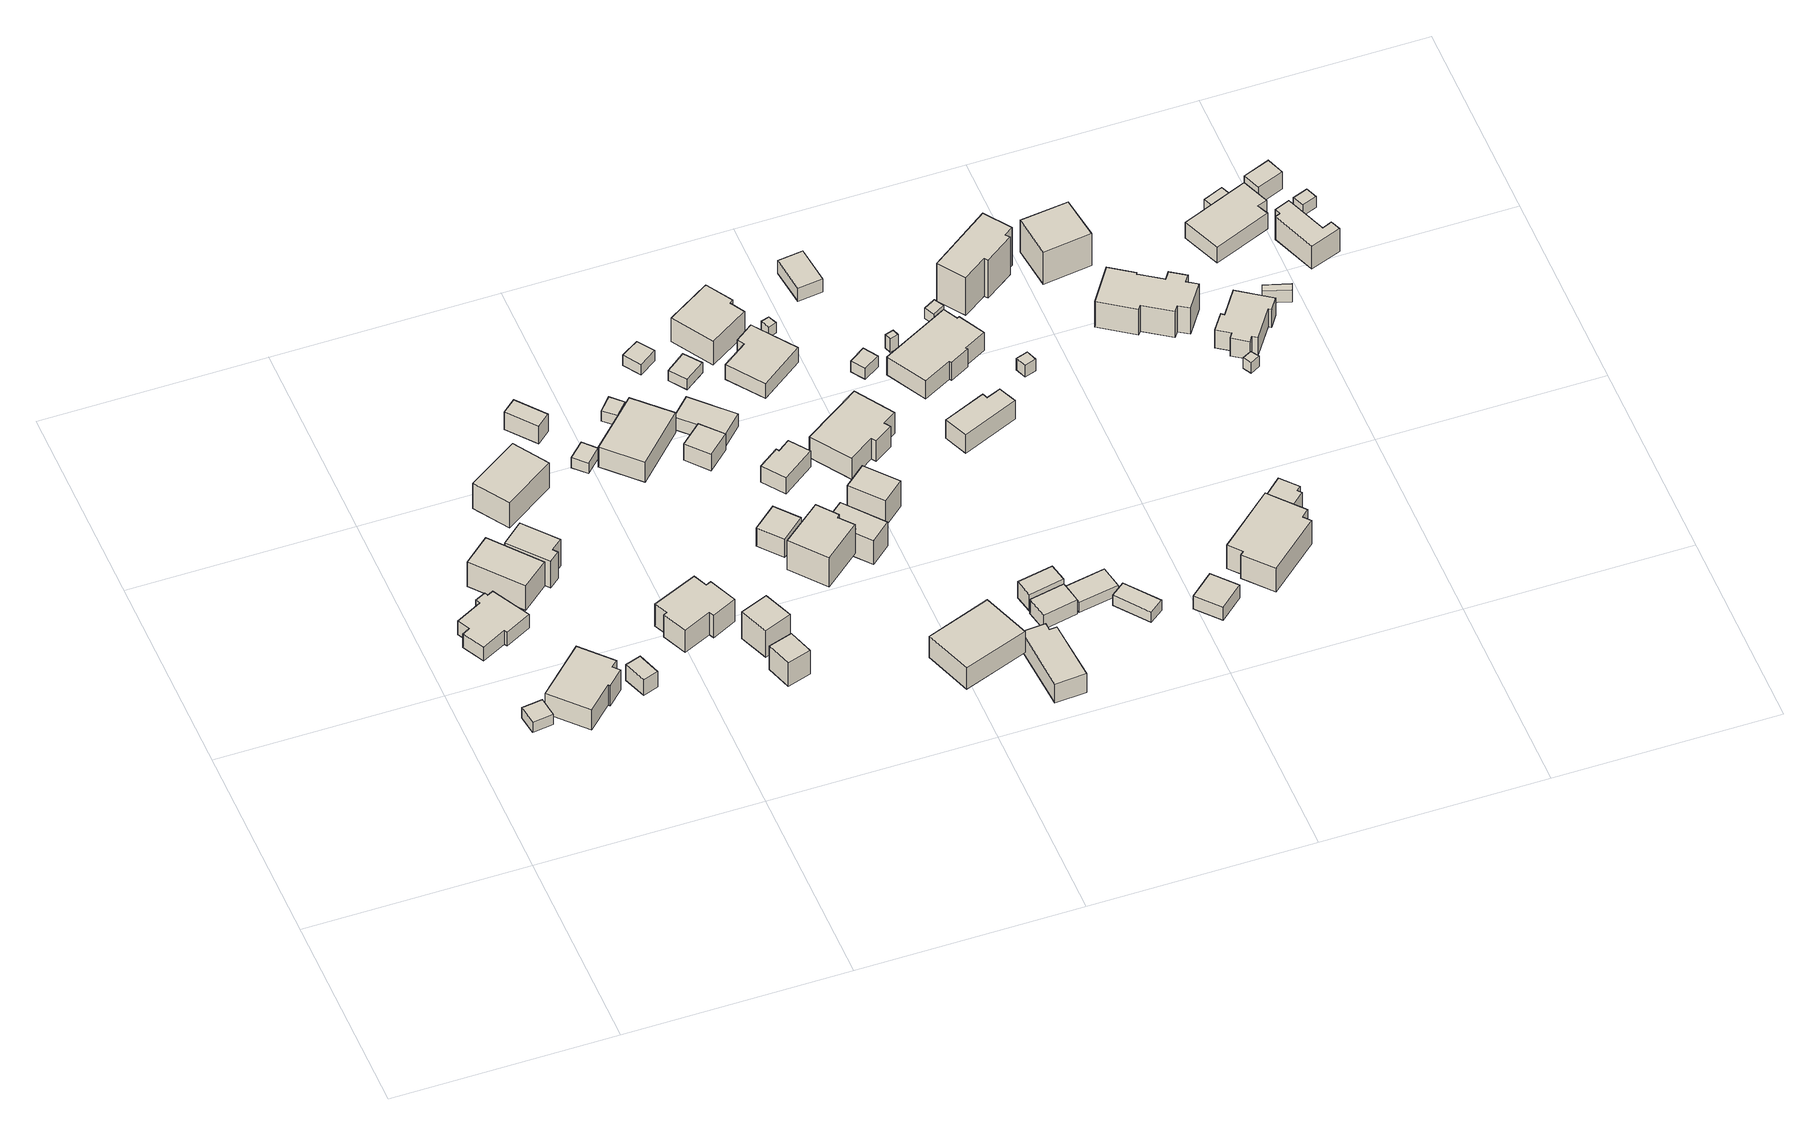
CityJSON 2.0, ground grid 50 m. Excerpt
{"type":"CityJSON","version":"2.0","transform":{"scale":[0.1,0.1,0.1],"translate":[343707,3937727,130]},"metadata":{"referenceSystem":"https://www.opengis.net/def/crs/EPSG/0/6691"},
"CityObjects":{
"building1":{"type":"Building","attributes":{"BuildingIDAttribute.prefecture":"14","BuildingIDAttribute.city":"14151","BuildingDetailAttribute.surveyYear":2015,"BuildingLandSlideRiskAttribute.description":"1","BuildingLandSlideRiskAttribute.areaType":"1"},"geometry":[{"type":"Solid","lod":"1","boundaries":[[[[0,1,2,3]],[[2,4,5,3]],[[1,6,4,2]],[[0,7,6,1]],[[3,5,7,0]],[[4,6,7,5]]]]}]},
"building2":{"type":"Building","attributes":{"usage":"411","measuredHeight":5.5,"storeysAboveGround":1,"BuildingIDAttribute.prefecture":"14","BuildingIDAttribute.city":"14151","BuildingDetailAttribute.totalFloorArea":91.93,"BuildingDetailAttribute.buildingFootprintArea":91.93,"BuildingDetailAttribute.buildingStructureType":"601","BuildingDetailAttribute.buildingStructureOrgType":"1","BuildingDetailAttribute.orgUsage":"10","BuildingDetailAttribute.surveyYear":2015,"BuildingLandSlideRiskAttribute.description":"1","BuildingLandSlideRiskAttribute.areaType":"1"},"geometry":[{"type":"Solid","lod":"1","boundaries":[[[[8,9,10,11,12,13,14,15,16,17,18,19]],[[18,20,21,19]],[[17,22,20,18]],[[16,23,22,17]],[[15,24,23,16]],[[14,25,24,15]],[[13,26,25,14]],[[12,27,26,13]],[[11,28,27,12]],[[10,29,28,11]],[[9,30,29,10]],[[8,31,30,9]],[[19,21,31,8]],[[20,22,23,24,25,26,27,28,29,30,31,21]]]]}]},
"building3":{"type":"Building","attributes":{"usage":"411","measuredHeight":7.7,"storeysAboveGround":1,"BuildingIDAttribute.prefecture":"14","BuildingIDAttribute.city":"14151","BuildingDetailAttribute.totalFloorArea":120.9,"BuildingDetailAttribute.buildingFootprintArea":120.9,"BuildingDetailAttribute.buildingStructureType":"601","BuildingDetailAttribute.buildingStructureOrgType":"1","BuildingDetailAttribute.orgUsage":"10","BuildingDetailAttribute.surveyYear":2015,"BuildingLandSlideRiskAttribute.description":"1","BuildingLandSlideRiskAttribute.areaType":"1"},"geometry":[{"type":"Solid","lod":"1","boundaries":[[[[32,33,34,35,36,37,38,39]],[[38,40,41,39]],[[37,42,40,38]],[[36,43,42,37]],[[35,44,43,36]],[[34,45,44,35]],[[33,46,45,34]],[[32,47,46,33]],[[39,41,47,32]],[[40,42,43,44,45,46,47,41]]]]}]},
"building4":{"type":"Building","attributes":{"usage":"411","measuredHeight":8.3,"storeysAboveGround":2,"BuildingIDAttribute.prefecture":"14","BuildingIDAttribute.city":"14151","BuildingDetailAttribute.totalFloorArea":148.21,"BuildingDetailAttribute.buildingFootprintArea":74.11,"BuildingDetailAttribute.buildingStructureType":"610","BuildingDetailAttribute.buildingStructureOrgType":"2","BuildingDetailAttribute.orgUsage":"10","BuildingDetailAttribute.surveyYear":2015,"BuildingLandSlideRiskAttribute.description":"1","BuildingLandSlideRiskAttribute.areaType":"1"},"geometry":[{"type":"Solid","lod":"1","boundaries":[[[[48,49,50,51]],[[50,52,53,51]],[[49,54,52,50]],[[48,55,54,49]],[[51,53,55,48]],[[52,54,55,53]]]]}]},
"building5":{"type":"Building","attributes":{"usage":"451","measuredHeight":5.7,"storeysAboveGround":1,"BuildingIDAttribute.prefecture":"14","BuildingIDAttribute.city":"14151","BuildingDetailAttribute.totalFloorArea":16.03,"BuildingDetailAttribute.buildingFootprintArea":16.03,"BuildingDetailAttribute.buildingStructureType":"601","BuildingDetailAttribute.buildingStructureOrgType":"1","BuildingDetailAttribute.orgUsage":"200","BuildingDetailAttribute.surveyYear":2015,"BuildingLandSlideRiskAttribute.description":"1","BuildingLandSlideRiskAttribute.areaType":"1"},"geometry":[{"type":"Solid","lod":"1","boundaries":[[[[56,57,58,59]],[[58,60,61,59]],[[57,62,60,58]],[[56,63,62,57]],[[59,61,63,56]],[[60,62,63,61]]]]}]},
"building6":{"type":"Building","attributes":{"usage":"411","measuredHeight":8.6,"storeysAboveGround":2,"BuildingIDAttribute.prefecture":"14","BuildingIDAttribute.city":"14151","BuildingDetailAttribute.totalFloorArea":86.87,"BuildingDetailAttribute.buildingFootprintArea":43.44,"BuildingDetailAttribute.buildingStructureType":"601","BuildingDetailAttribute.buildingStructureOrgType":"1","BuildingDetailAttribute.orgUsage":"10","BuildingDetailAttribute.surveyYear":2015,"BuildingLandSlideRiskAttribute.description":"1","BuildingLandSlideRiskAttribute.areaType":"1"},"geometry":[{"type":"Solid","lod":"1","boundaries":[[[[64,65,66,67,68,69]],[[68,70,71,69]],[[67,72,70,68]],[[66,73,72,67]],[[65,74,73,66]],[[64,75,74,65]],[[69,71,75,64]],[[70,72,73,74,75,71]]]]}]},
"building7":{"type":"Building","attributes":{"usage":"411","measuredHeight":12.7,"storeysAboveGround":2,"BuildingIDAttribute.prefecture":"14","BuildingIDAttribute.city":"14151","BuildingDetailAttribute.totalFloorArea":175.55,"BuildingDetailAttribute.buildingFootprintArea":87.78,"BuildingDetailAttribute.buildingStructureType":"601","BuildingDetailAttribute.buildingStructureOrgType":"1","BuildingDetailAttribute.orgUsage":"10","BuildingDetailAttribute.surveyYear":2015,"BuildingLandSlideRiskAttribute.description":"1","BuildingLandSlideRiskAttribute.areaType":"1"},"geometry":[{"type":"Solid","lod":"1","boundaries":[[[[76,77,78,79]],[[78,80,81,79]],[[77,82,80,78]],[[76,83,82,77]],[[79,81,83,76]],[[80,82,83,81]]]]}]},
"building8":{"type":"Building","attributes":{"usage":"411","measuredHeight":8.5,"storeysAboveGround":2,"BuildingIDAttribute.prefecture":"14","BuildingIDAttribute.city":"14151","BuildingDetailAttribute.totalFloorArea":171.94,"BuildingDetailAttribute.buildingFootprintArea":85.97,"BuildingDetailAttribute.buildingStructureType":"601","BuildingDetailAttribute.buildingStructureOrgType":"1","BuildingDetailAttribute.orgUsage":"10","BuildingDetailAttribute.surveyYear":2015,"BuildingLandSlideRiskAttribute.description":"1","BuildingLandSlideRiskAttribute.areaType":"1"},"geometry":[{"type":"Solid","lod":"1","boundaries":[[[[84,85,86,87,88,89,90,91,92,93]],[[92,94,95,93]],[[91,96,94,92]],[[90,97,96,91]],[[89,98,97,90]],[[88,99,98,89]],[[87,100,99,88]],[[86,101,100,87]],[[85,102,101,86]],[[84,103,102,85]],[[93,95,103,84]],[[94,96,97,98,99,100,101,102,103,95]]]]}]},
"building9":{"type":"Building","attributes":{"usage":"411","measuredHeight":6.3,"storeysAboveGround":1,"BuildingIDAttribute.prefecture":"14","BuildingIDAttribute.city":"14151","BuildingDetailAttribute.totalFloorArea":25.2,"BuildingDetailAttribute.buildingFootprintArea":25.2,"BuildingDetailAttribute.buildingStructureType":"601","BuildingDetailAttribute.buildingStructureOrgType":"1","BuildingDetailAttribute.orgUsage":"10","BuildingDetailAttribute.surveyYear":2015,"BuildingLandSlideRiskAttribute.description":"1","BuildingLandSlideRiskAttribute.areaType":"1"},"geometry":[{"type":"Solid","lod":"1","boundaries":[[[[104,105,106,107]],[[106,108,109,107]],[[105,110,108,106]],[[104,111,110,105]],[[107,109,111,104]],[[108,110,111,109]]]]}]},
"building10":{"type":"Building","attributes":{"usage":"411","storeysAboveGround":2,"BuildingIDAttribute.prefecture":"14","BuildingIDAttribute.city":"14151","BuildingDetailAttribute.totalFloorArea":30.18,"BuildingDetailAttribute.buildingFootprintArea":15.09,"BuildingDetailAttribute.buildingStructureType":"601","BuildingDetailAttribute.buildingStructureOrgType":"1","BuildingDetailAttribute.orgUsage":"10","BuildingDetailAttribute.surveyYear":2015,"BuildingLandSlideRiskAttribute.description":"1","BuildingLandSlideRiskAttribute.areaType":"1"},"geometry":[{"type":"Solid","lod":"1","boundaries":[[[[112,113,114,115]],[[114,116,117,115]],[[113,118,116,114]],[[112,119,118,113]],[[115,117,119,112]],[[116,118,119,117]]]]}]},
"building11":{"type":"Building","attributes":{"usage":"411","measuredHeight":8.1,"storeysAboveGround":2,"BuildingIDAttribute.prefecture":"14","BuildingIDAttribute.city":"14151","BuildingDetailAttribute.totalFloorArea":85.86,"BuildingDetailAttribute.buildingFootprintArea":42.93,"BuildingDetailAttribute.buildingStructureType":"601","BuildingDetailAttribute.buildingStructureOrgType":"1","BuildingDetailAttribute.orgUsage":"10","BuildingDetailAttribute.surveyYear":2015},"geometry":[{"type":"Solid","lod":"1","boundaries":[[[[120,121,122,123]],[[122,124,125,123]],[[121,126,124,122]],[[120,127,126,121]],[[123,125,127,120]],[[124,126,127,125]]]]}]},
"building12":{"type":"Building","attributes":{"measuredHeight":7.5,"BuildingIDAttribute.prefecture":"14","BuildingIDAttribute.city":"14151","BuildingDetailAttribute.surveyYear":2015},"geometry":[{"type":"Solid","lod":"1","boundaries":[[[[128,129,130,131]],[[130,132,133,131]],[[129,134,132,130]],[[128,135,134,129]],[[131,133,135,128]],[[132,134,135,133]]]]}]},
"building13":{"type":"Building","attributes":{"usage":"411","measuredHeight":8.9,"storeysAboveGround":2,"BuildingIDAttribute.prefecture":"14","BuildingIDAttribute.city":"14151","BuildingDetailAttribute.totalFloorArea":216.5,"BuildingDetailAttribute.buildingFootprintArea":108.25,"BuildingDetailAttribute.buildingStructureType":"601","BuildingDetailAttribute.buildingStructureOrgType":"1","BuildingDetailAttribute.orgUsage":"10","BuildingDetailAttribute.surveyYear":2015,"BuildingLandSlideRiskAttribute.description":"1","BuildingLandSlideRiskAttribute.areaType":"1"},"geometry":[{"type":"Solid","lod":"1","boundaries":[[[[136,137,138,139]],[[138,140,141,139]],[[137,142,140,138]],[[136,143,142,137]],[[139,141,143,136]],[[140,142,143,141]]]]}]},
"building14":{"type":"Building","attributes":{"BuildingIDAttribute.prefecture":"14","BuildingIDAttribute.city":"14151","BuildingDetailAttribute.surveyYear":2015},"geometry":[{"type":"Solid","lod":"1","boundaries":[[[[144,145,146,147]],[[146,148,149,147]],[[145,150,148,146]],[[144,151,150,145]],[[147,149,151,144]],[[148,150,151,149]]]]}]},
"building15":{"type":"Building","attributes":{"usage":"411","measuredHeight":6,"storeysAboveGround":1,"BuildingIDAttribute.prefecture":"14","BuildingIDAttribute.city":"14151","BuildingDetailAttribute.totalFloorArea":35.7,"BuildingDetailAttribute.buildingFootprintArea":35.7,"BuildingDetailAttribute.buildingStructureType":"601","BuildingDetailAttribute.buildingStructureOrgType":"1","BuildingDetailAttribute.orgUsage":"10","BuildingDetailAttribute.surveyYear":2015},"geometry":[{"type":"Solid","lod":"1","boundaries":[[[[152,153,154,155]],[[154,156,157,155]],[[153,158,156,154]],[[152,159,158,153]],[[155,157,159,152]],[[156,158,159,157]]]]}]},
"building16":{"type":"Building","attributes":{"usage":"411","measuredHeight":5.7,"storeysAboveGround":1,"BuildingIDAttribute.prefecture":"14","BuildingIDAttribute.city":"14151","BuildingDetailAttribute.totalFloorArea":31.95,"BuildingDetailAttribute.buildingFootprintArea":31.95,"BuildingDetailAttribute.buildingStructureType":"601","BuildingDetailAttribute.buildingStructureOrgType":"1","BuildingDetailAttribute.orgUsage":"10","BuildingDetailAttribute.surveyYear":2015},"geometry":[{"type":"Solid","lod":"1","boundaries":[[[[160,161,162,163]],[[162,164,165,163]],[[161,166,164,162]],[[160,167,166,161]],[[163,165,167,160]],[[164,166,167,165]]]]}]},
"building17":{"type":"Building","attributes":{"usage":"411","measuredHeight":9.3,"storeysAboveGround":2,"BuildingIDAttribute.prefecture":"14","BuildingIDAttribute.city":"14151","BuildingDetailAttribute.totalFloorArea":151.88,"BuildingDetailAttribute.buildingFootprintArea":75.94,"BuildingDetailAttribute.buildingStructureType":"610","BuildingDetailAttribute.buildingStructureOrgType":"2","BuildingDetailAttribute.orgUsage":"10","BuildingDetailAttribute.surveyYear":2015,"BuildingLandSlideRiskAttribute.description":"1","BuildingLandSlideRiskAttribute.areaType":"1"},"geometry":[{"type":"Solid","lod":"1","boundaries":[[[[168,169,170,171,172,173]],[[172,174,175,173]],[[171,176,174,172]],[[170,177,176,171]],[[169,178,177,170]],[[168,179,178,169]],[[173,175,179,168]],[[174,176,177,178,179,175]]]]}]},
"building18":{"type":"Building","attributes":{"usage":"451","measuredHeight":3.9,"storeysAboveGround":1,"BuildingIDAttribute.prefecture":"14","BuildingIDAttribute.city":"14151","BuildingDetailAttribute.totalFloorArea":55.17,"BuildingDetailAttribute.buildingFootprintArea":55.17,"BuildingDetailAttribute.buildingStructureType":"601","BuildingDetailAttribute.buildingStructureOrgType":"1","BuildingDetailAttribute.orgUsage":"200","BuildingDetailAttribute.surveyYear":2015},"geometry":[{"type":"Solid","lod":"1","boundaries":[[[[180,181,182,183]],[[182,184,185,183]],[[181,186,184,182]],[[180,187,186,181]],[[183,185,187,180]],[[184,186,187,185]]]]}]},
"building19":{"type":"Building","attributes":{"BuildingIDAttribute.prefecture":"14","BuildingIDAttribute.city":"14151","BuildingDetailAttribute.surveyYear":2015,"BuildingLandSlideRiskAttribute.description":"1","BuildingLandSlideRiskAttribute.areaType":"1"},"geometry":[{"type":"Solid","lod":"1","boundaries":[[[[188,189,190,191]],[[190,192,193,191]],[[189,194,192,190]],[[188,195,194,189]],[[191,193,195,188]],[[192,194,195,193]]]]}]},
"building20":{"type":"Building","attributes":{"usage":"411","measuredHeight":5.4,"storeysAboveGround":1,"BuildingIDAttribute.prefecture":"14","BuildingIDAttribute.city":"14151","BuildingDetailAttribute.totalFloorArea":41.69,"BuildingDetailAttribute.buildingFootprintArea":41.69,"BuildingDetailAttribute.buildingStructureType":"610","BuildingDetailAttribute.buildingStructureOrgType":"2","BuildingDetailAttribute.orgUsage":"10","BuildingDetailAttribute.surveyYear":2015},"geometry":[{"type":"Solid","lod":"1","boundaries":[[[[196,197,198,199,200,201]],[[200,202,203,201]],[[199,204,202,200]],[[198,205,204,199]],[[197,206,205,198]],[[196,207,206,197]],[[201,203,207,196]],[[202,204,205,206,207,203]]]]}]},
"building21":{"type":"Building","attributes":{"usage":"411","storeysAboveGround":1,"BuildingIDAttribute.prefecture":"14","BuildingIDAttribute.city":"14151","BuildingDetailAttribute.totalFloorArea":20.52,"BuildingDetailAttribute.buildingFootprintArea":20.52,"BuildingDetailAttribute.buildingStructureType":"601","BuildingDetailAttribute.buildingStructureOrgType":"1","BuildingDetailAttribute.orgUsage":"10","BuildingDetailAttribute.surveyYear":2015},"geometry":[{"type":"Solid","lod":"1","boundaries":[[[[208,209,210,211]],[[210,212,213,211]],[[209,214,212,210]],[[208,215,214,209]],[[211,213,215,208]],[[212,214,215,213]]]]}]},
"building22":{"type":"Building","attributes":{"usage":"411","measuredHeight":7.9,"storeysAboveGround":1,"BuildingIDAttribute.prefecture":"14","BuildingIDAttribute.city":"14151","BuildingDetailAttribute.totalFloorArea":46.98,"BuildingDetailAttribute.buildingFootprintArea":46.98,"BuildingDetailAttribute.buildingStructureType":"601","BuildingDetailAttribute.buildingStructureOrgType":"1","BuildingDetailAttribute.orgUsage":"10","BuildingDetailAttribute.surveyYear":2015,"BuildingLandSlideRiskAttribute.description":"1","BuildingLandSlideRiskAttribute.areaType":"1"},"geometry":[{"type":"Solid","lod":"1","boundaries":[[[[216,217,218,219,220,221]],[[220,222,223,221]],[[219,224,222,220]],[[218,225,224,219]],[[217,226,225,218]],[[216,227,226,217]],[[221,223,227,216]],[[222,224,225,226,227,223]]]]}]},
"building23":{"type":"Building","attributes":{"usage":"411","measuredHeight":8,"storeysAboveGround":2,"BuildingIDAttribute.prefecture":"14","BuildingIDAttribute.city":"14151","BuildingDetailAttribute.totalFloorArea":251.9,"BuildingDetailAttribute.buildingFootprintArea":125.95,"BuildingDetailAttribute.buildingStructureType":"601","BuildingDetailAttribute.buildingStructureOrgType":"1","BuildingDetailAttribute.orgUsage":"10","BuildingDetailAttribute.surveyYear":2015,"BuildingLandSlideRiskAttribute.description":"1","BuildingLandSlideRiskAttribute.areaType":"1"},"geometry":[{"type":"Solid","lod":"1","boundaries":[[[[228,229,230,231]],[[230,232,233,231]],[[229,234,232,230]],[[228,235,234,229]],[[231,233,235,228]],[[232,234,235,233]]]]}]},
"building24":{"type":"Building","attributes":{"usage":"411","measuredHeight":8,"storeysAboveGround":2,"BuildingIDAttribute.prefecture":"14","BuildingIDAttribute.city":"14151","BuildingDetailAttribute.totalFloorArea":80.5,"BuildingDetailAttribute.buildingFootprintArea":40.25,"BuildingDetailAttribute.buildingStructureType":"601","BuildingDetailAttribute.buildingStructureOrgType":"1","BuildingDetailAttribute.orgUsage":"10","BuildingDetailAttribute.surveyYear":2015,"BuildingLandSlideRiskAttribute.description":"1","BuildingLandSlideRiskAttribute.areaType":"1"},"geometry":[{"type":"Solid","lod":"1","boundaries":[[[[236,237,238,239]],[[238,240,241,239]],[[237,242,240,238]],[[236,243,242,237]],[[239,241,243,236]],[[240,242,243,241]]]]}]},
"building25":{"type":"Building","attributes":{"usage":"411","measuredHeight":8,"storeysAboveGround":2,"BuildingIDAttribute.prefecture":"14","BuildingIDAttribute.city":"14151","BuildingDetailAttribute.totalFloorArea":167.66,"BuildingDetailAttribute.buildingFootprintArea":83.83,"BuildingDetailAttribute.buildingStructureType":"601","BuildingDetailAttribute.buildingStructureOrgType":"1","BuildingDetailAttribute.orgUsage":"10","BuildingDetailAttribute.surveyYear":2015},"geometry":[{"type":"Solid","lod":"1","boundaries":[[[[244,245,246,247,248,249]],[[248,250,251,249]],[[247,252,250,248]],[[246,253,252,247]],[[245,254,253,246]],[[244,255,254,245]],[[249,251,255,244]],[[250,252,253,254,255,251]]]]}]},
"building26":{"type":"Building","attributes":{"usage":"413","measuredHeight":5.3,"storeysAboveGround":1,"BuildingIDAttribute.prefecture":"14","BuildingIDAttribute.city":"14151","BuildingDetailAttribute.totalFloorArea":99.76,"BuildingDetailAttribute.buildingFootprintArea":99.76,"BuildingDetailAttribute.buildingStructureType":"610","BuildingDetailAttribute.buildingStructureOrgType":"2","BuildingDetailAttribute.orgUsage":"30","BuildingDetailAttribute.surveyYear":2015},"geometry":[{"type":"Solid","lod":"1","boundaries":[[[[256,257,258,259,260,261]],[[260,262,263,261]],[[259,264,262,260]],[[258,265,264,259]],[[257,266,265,258]],[[256,267,266,257]],[[261,263,267,256]],[[262,264,265,266,267,263]]]]}]},
"building27":{"type":"Building","attributes":{"usage":"411","measuredHeight":9,"storeysAboveGround":2,"BuildingIDAttribute.prefecture":"14","BuildingIDAttribute.city":"14151","BuildingDetailAttribute.totalFloorArea":231.08,"BuildingDetailAttribute.buildingFootprintArea":115.54,"BuildingDetailAttribute.buildingStructureType":"601","BuildingDetailAttribute.buildingStructureOrgType":"1","BuildingDetailAttribute.orgUsage":"10","BuildingDetailAttribute.surveyYear":2015},"geometry":[{"type":"Solid","lod":"1","boundaries":[[[[268,269,270,271,272,273,274,275]],[[274,276,277,275]],[[273,278,276,274]],[[272,279,278,273]],[[271,280,279,272]],[[270,281,280,271]],[[269,282,281,270]],[[268,283,282,269]],[[275,277,283,268]],[[276,278,279,280,281,282,283,277]]]]}]},
"building28":{"type":"Building","attributes":{"usage":"411","measuredHeight":6.4,"storeysAboveGround":1,"BuildingIDAttribute.prefecture":"14","BuildingIDAttribute.city":"14151","BuildingDetailAttribute.totalFloorArea":87.65,"BuildingDetailAttribute.buildingFootprintArea":87.65,"BuildingDetailAttribute.buildingStructureType":"601","BuildingDetailAttribute.buildingStructureOrgType":"1","BuildingDetailAttribute.orgUsage":"10","BuildingDetailAttribute.surveyYear":2015,"BuildingLandSlideRiskAttribute.description":"1","BuildingLandSlideRiskAttribute.areaType":"1"},"geometry":[{"type":"Solid","lod":"1","boundaries":[[[[284,285,286,287,288,289]],[[288,290,291,289]],[[287,292,290,288]],[[286,293,292,287]],[[285,294,293,286]],[[284,295,294,285]],[[289,291,295,284]],[[290,292,293,294,295,291]]]]}]},
"building29":{"type":"Building","attributes":{"measuredHeight":3.1,"BuildingIDAttribute.prefecture":"14","BuildingIDAttribute.city":"14151","BuildingDetailAttribute.surveyYear":2015},"geometry":[{"type":"Solid","lod":"1","boundaries":[[[[296,297,298,299]],[[298,300,301,299]],[[297,302,300,298]],[[296,303,302,297]],[[299,301,303,296]],[[300,302,303,301]]]]}]},
"building30":{"type":"Building","attributes":{"measuredHeight":5.1,"BuildingIDAttribute.prefecture":"14","BuildingIDAttribute.city":"14151","BuildingDetailAttribute.surveyYear":2015,"BuildingLandSlideRiskAttribute.description":"1","BuildingLandSlideRiskAttribute.areaType":"1"},"geometry":[{"type":"Solid","lod":"1","boundaries":[[[[304,305,306,307]],[[306,308,309,307]],[[305,310,308,306]],[[304,311,310,305]],[[307,309,311,304]],[[308,310,311,309]]]]}]},
"building31":{"type":"Building","attributes":{"measuredHeight":9,"BuildingIDAttribute.prefecture":"14","BuildingIDAttribute.city":"14151","BuildingDetailAttribute.surveyYear":2015,"BuildingLandSlideRiskAttribute.description":"1","BuildingLandSlideRiskAttribute.areaType":"1"},"geometry":[{"type":"Solid","lod":"1","boundaries":[[[[312,313,314,315]],[[314,316,317,315]],[[313,318,316,314]],[[312,319,318,313]],[[315,317,319,312]],[[316,318,319,317]]]]}]},
"building32":{"type":"Building","attributes":{"measuredHeight":3.8,"BuildingIDAttribute.prefecture":"14","BuildingIDAttribute.city":"14151","BuildingDetailAttribute.surveyYear":2015},"geometry":[{"type":"Solid","lod":"1","boundaries":[[[[320,321,322,323]],[[322,324,325,323]],[[321,326,324,322]],[[320,327,326,321]],[[323,325,327,320]],[[324,326,327,325]]]]}]},
"building33":{"type":"Building","attributes":{"usage":"411","measuredHeight":4.5,"storeysAboveGround":2,"BuildingIDAttribute.prefecture":"14","BuildingIDAttribute.city":"14151","BuildingDetailAttribute.totalFloorArea":69.93,"BuildingDetailAttribute.buildingFootprintArea":34.96,"BuildingDetailAttribute.buildingStructureType":"610","BuildingDetailAttribute.buildingStructureOrgType":"2","BuildingDetailAttribute.orgUsage":"10","BuildingDetailAttribute.surveyYear":2015},"geometry":[{"type":"Solid","lod":"1","boundaries":[[[[328,329,330,331]],[[330,332,333,331]],[[329,334,332,330]],[[328,335,334,329]],[[331,333,335,328]],[[332,334,335,333]]]]}]},
"building34":{"type":"Building","attributes":{"usage":"451","storeysAboveGround":1,"BuildingIDAttribute.prefecture":"14","BuildingIDAttribute.city":"14151","BuildingDetailAttribute.totalFloorArea":39.29,"BuildingDetailAttribute.buildingFootprintArea":39.29,"BuildingDetailAttribute.buildingStructureType":"601","BuildingDetailAttribute.buildingStructureOrgType":"1","BuildingDetailAttribute.orgUsage":"200","BuildingDetailAttribute.surveyYear":2015,"BuildingLandSlideRiskAttribute.description":"1","BuildingLandSlideRiskAttribute.areaType":"1"},"geometry":[{"type":"Solid","lod":"1","boundaries":[[[[336,337,338,339]],[[338,340,341,339]],[[337,342,340,338]],[[336,343,342,337]],[[339,341,343,336]],[[340,342,343,341]]]]}]},
"building35":{"type":"Building","attributes":{"measuredHeight":4.2,"BuildingIDAttribute.prefecture":"14","BuildingIDAttribute.city":"14151","BuildingDetailAttribute.surveyYear":2015},"geometry":[{"type":"Solid","lod":"1","boundaries":[[[[344,345,346,347]],[[346,348,349,347]],[[345,350,348,346]],[[344,351,350,345]],[[347,349,351,344]],[[348,350,351,349]]]]}]},
"building36":{"type":"Building","attributes":{"usage":"411","measuredHeight":6.1,"storeysAboveGround":2,"BuildingIDAttribute.prefecture":"14","BuildingIDAttribute.city":"14151","BuildingDetailAttribute.totalFloorArea":106.47,"BuildingDetailAttribute.buildingFootprintArea":53.23,"BuildingDetailAttribute.buildingStructureType":"601","BuildingDetailAttribute.buildingStructureOrgType":"1","BuildingDetailAttribute.orgUsage":"10","BuildingDetailAttribute.surveyYear":2015,"BuildingLandSlideRiskAttribute.description":"1","BuildingLandSlideRiskAttribute.areaType":"1"},"geometry":[{"type":"Solid","lod":"1","boundaries":[[[[352,353,354,355,356,357]],[[356,358,359,357]],[[355,360,358,356]],[[354,361,360,355]],[[353,362,361,354]],[[352,363,362,353]],[[357,359,363,352]],[[358,360,361,362,363,359]]]]}]},
"building37":{"type":"Building","attributes":{"usage":"451","storeysAboveGround":1,"BuildingIDAttribute.prefecture":"14","BuildingIDAttribute.city":"14151","BuildingDetailAttribute.totalFloorArea":30.3,"BuildingDetailAttribute.buildingFootprintArea":30.3,"BuildingDetailAttribute.buildingStructureType":"601","BuildingDetailAttribute.buildingStructureOrgType":"1","BuildingDetailAttribute.orgUsage":"200","BuildingDetailAttribute.surveyYear":2015},"geometry":[{"type":"Solid","lod":"1","boundaries":[[[[364,365,366,367]],[[366,368,369,367]],[[365,370,368,366]],[[364,371,370,365]],[[367,369,371,364]],[[368,370,371,369]]]]}]},
"building38":{"type":"Building","attributes":{"usage":"411","measuredHeight":6.9,"storeysAboveGround":2,"BuildingIDAttribute.prefecture":"14","BuildingIDAttribute.city":"14151","BuildingDetailAttribute.totalFloorArea":259.31,"BuildingDetailAttribute.buildingFootprintArea":129.66,"BuildingDetailAttribute.buildingStructureType":"601","BuildingDetailAttribute.buildingStructureOrgType":"1","BuildingDetailAttribute.orgUsage":"10","BuildingDetailAttribute.surveyYear":2015},"geometry":[{"type":"Solid","lod":"1","boundaries":[[[[372,373,374,375,376,377,378,379,380,381]],[[380,382,383,381]],[[379,384,382,380]],[[378,385,384,379]],[[377,386,385,378]],[[376,387,386,377]],[[375,388,387,376]],[[374,389,388,375]],[[373,390,389,374]],[[372,391,390,373]],[[381,383,391,372]],[[382,384,385,386,387,388,389,390,391,383]]]]}]},
"building39":{"type":"Building","attributes":{"BuildingIDAttribute.prefecture":"14","BuildingIDAttribute.city":"14151","BuildingDetailAttribute.surveyYear":2015},"geometry":[{"type":"Solid","lod":"1","boundaries":[[[[392,393,394,395]],[[394,396,397,395]],[[393,398,396,394]],[[392,399,398,393]],[[395,397,399,392]],[[396,398,399,397]]]]}]},
"building40":{"type":"Building","attributes":{"usage":"411","measuredHeight":4.2,"storeysAboveGround":1,"BuildingIDAttribute.prefecture":"14","BuildingIDAttribute.city":"14151","BuildingDetailAttribute.totalFloorArea":38.2,"BuildingDetailAttribute.buildingFootprintArea":38.2,"BuildingDetailAttribute.buildingStructureType":"601","BuildingDetailAttribute.buildingStructureOrgType":"1","BuildingDetailAttribute.orgUsage":"10","BuildingDetailAttribute.surveyYear":2015},"geometry":[{"type":"Solid","lod":"1","boundaries":[[[[400,401,402,403]],[[402,404,405,403]],[[401,406,404,402]],[[400,407,406,401]],[[403,405,407,400]],[[404,406,407,405]]]]}]},
"building41":{"type":"Building","attributes":{"measuredHeight":6.3,"BuildingIDAttribute.prefecture":"14","BuildingIDAttribute.city":"14151","BuildingDetailAttribute.surveyYear":2015},"geometry":[{"type":"Solid","lod":"1","boundaries":[[[[408,409,410,411]],[[410,412,413,411]],[[409,414,412,410]],[[408,415,414,409]],[[411,413,415,408]],[[412,414,415,413]]]]}]},
"building42":{"type":"Building","attributes":{"usage":"411","measuredHeight":12.7,"storeysAboveGround":2,"BuildingIDAttribute.prefecture":"14","BuildingIDAttribute.city":"14151","BuildingDetailAttribute.totalFloorArea":177.27,"BuildingDetailAttribute.buildingFootprintArea":88.64,"BuildingDetailAttribute.buildingStructureType":"601","BuildingDetailAttribute.buildingStructureOrgType":"1","BuildingDetailAttribute.orgUsage":"10","BuildingDetailAttribute.surveyYear":2015},"geometry":[{"type":"Solid","lod":"1","boundaries":[[[[416,417,418,419,420,421,422,423]],[[422,424,425,423]],[[421,426,424,422]],[[420,427,426,421]],[[419,428,427,420]],[[418,429,428,419]],[[417,430,429,418]],[[416,431,430,417]],[[423,425,431,416]],[[424,426,427,428,429,430,431,425]]]]}]},
"building43":{"type":"Building","attributes":{"usage":"411","measuredHeight":8.5,"storeysAboveGround":2,"BuildingIDAttribute.prefecture":"14","BuildingIDAttribute.city":"14151","BuildingDetailAttribute.totalFloorArea":277.21,"BuildingDetailAttribute.buildingFootprintArea":138.6,"BuildingDetailAttribute.buildingStructureType":"601","BuildingDetailAttribute.buildingStructureOrgType":"1","BuildingDetailAttribute.orgUsage":"10","BuildingDetailAttribute.surveyYear":2015},"geometry":[{"type":"Solid","lod":"1","boundaries":[[[[432,433,434,435,436,437,438,439]],[[438,440,441,439]],[[437,442,440,438]],[[436,443,442,437]],[[435,444,443,436]],[[434,445,444,435]],[[433,446,445,434]],[[432,447,446,433]],[[439,441,447,432]],[[440,442,443,444,445,446,447,441]]]]}]},
"building44":{"type":"Building","attributes":{"measuredHeight":6.2,"BuildingIDAttribute.prefecture":"14","BuildingIDAttribute.city":"14151","BuildingDetailAttribute.surveyYear":2015},"geometry":[{"type":"Solid","lod":"1","boundaries":[[[[448,449,450,451,452,453,454,455,456,457]],[[456,458,459,457]],[[455,460,458,456]],[[454,461,460,455]],[[453,462,461,454]],[[452,463,462,453]],[[451,464,463,452]],[[450,465,464,451]],[[449,466,465,450]],[[448,467,466,449]],[[457,459,467,448]],[[458,460,461,462,463,464,465,466,467,459]]]]}]},
"building45":{"type":"Building","attributes":{"usage":"411","measuredHeight":10.7,"storeysAboveGround":2,"BuildingIDAttribute.prefecture":"14","BuildingIDAttribute.city":"14151","BuildingDetailAttribute.totalFloorArea":184.77,"BuildingDetailAttribute.buildingFootprintArea":92.39,"BuildingDetailAttribute.buildingStructureType":"601","BuildingDetailAttribute.buildingStructureOrgType":"1","BuildingDetailAttribute.orgUsage":"10","BuildingDetailAttribute.surveyYear":2015},"geometry":[{"type":"Solid","lod":"1","boundaries":[[[[468,469,470,471]],[[470,472,473,471]],[[469,474,472,470]],[[468,475,474,469]],[[471,473,475,468]],[[472,474,475,473]]]]}]},
"building46":{"type":"Building","attributes":{"usage":"422","measuredHeight":8.7,"storeysAboveGround":2,"BuildingIDAttribute.prefecture":"14","BuildingIDAttribute.city":"14151","BuildingDetailAttribute.totalFloorArea":246.44,"BuildingDetailAttribute.buildingFootprintArea":123.22,"BuildingDetailAttribute.buildingStructureType":"601","BuildingDetailAttribute.buildingStructureOrgType":"1","BuildingDetailAttribute.orgUsage":"137","BuildingDetailAttribute.surveyYear":2015},"geometry":[{"type":"Solid","lod":"1","boundaries":[[[[476,477,478,479,480,481,482,483,484,485,486,487,488,489]],[[488,490,491,489]],[[487,492,490,488]],[[486,493,492,487]],[[485,494,493,486]],[[484,495,494,485]],[[483,496,495,484]],[[482,497,496,483]],[[481,498,497,482]],[[480,499,498,481]],[[479,500,499,480]],[[478,501,500,479]],[[477,502,501,478]],[[476,503,502,477]],[[489,491,503,476]],[[490,492,493,494,495,496,497,498,499,500,501,502,503,491]]]]}]},
"building47":{"type":"Building","attributes":{"measuredHeight":3.4,"BuildingIDAttribute.prefecture":"14","BuildingIDAttribute.city":"14151","BuildingDetailAttribute.surveyYear":2015},"geometry":[{"type":"Solid","lod":"1","boundaries":[[[[504,505,506,507]],[[506,508,509,507]],[[505,510,508,506]],[[504,511,510,505]],[[507,509,511,504]],[[508,510,511,509]]]]}]},
"building48":{"type":"Building","attributes":{"usage":"411","measuredHeight":6.6,"storeysAboveGround":1,"BuildingIDAttribute.prefecture":"14","BuildingIDAttribute.city":"14151","BuildingDetailAttribute.totalFloorArea":85.38,"BuildingDetailAttribute.buildingFootprintArea":85.38,"BuildingDetailAttribute.buildingStructureType":"601","BuildingDetailAttribute.buildingStructureOrgType":"1","BuildingDetailAttribute.orgUsage":"10","BuildingDetailAttribute.surveyYear":2015},"geometry":[{"type":"Solid","lod":"1","boundaries":[[[[512,513,514,515,516,517,518,519,520,521,522,523]],[[522,524,525,523]],[[521,526,524,522]],[[520,527,526,521]],[[519,528,527,520]],[[518,529,528,519]],[[517,530,529,518]],[[516,531,530,517]],[[515,532,531,516]],[[514,533,532,515]],[[513,534,533,514]],[[512,535,534,513]],[[523,525,535,512]],[[524,526,527,528,529,530,531,532,533,534,535,525]]]]}]},
"building49":{"type":"Building","attributes":{"measuredHeight":3.8,"BuildingIDAttribute.prefecture":"14","BuildingIDAttribute.city":"14151","BuildingDetailAttribute.surveyYear":2015},"geometry":[{"type":"Solid","lod":"1","boundaries":[[[[536,537,538,539]],[[538,540,541,539]],[[537,542,540,538]],[[536,543,542,537]],[[539,541,543,536]],[[540,542,543,541]]]]}]},
"building50":{"type":"Building","attributes":{"usage":"402","measuredHeight":6.4,"storeysAboveGround":2,"BuildingIDAttribute.prefecture":"14","BuildingIDAttribute.city":"14151","BuildingDetailAttribute.totalFloorArea":246.39,"BuildingDetailAttribute.buildingFootprintArea":123.19,"BuildingDetailAttribute.buildingStructureType":"601","BuildingDetailAttribute.buildingStructureOrgType":"1","BuildingDetailAttribute.orgUsage":"73","BuildingDetailAttribute.surveyYear":2015},"geometry":[{"type":"Solid","lod":"1","boundaries":[[[[544,545,546,547,548,549]],[[548,550,551,549]],[[547,552,550,548]],[[546,553,552,547]],[[545,554,553,546]],[[544,555,554,545]],[[549,551,555,544]],[[550,552,553,554,555,551]]]]}]},
"building51":{"type":"Building","attributes":{"usage":"402","measuredHeight":3.4,"storeysAboveGround":2,"BuildingIDAttribute.prefecture":"14","BuildingIDAttribute.city":"14151","BuildingDetailAttribute.totalFloorArea":15.81,"BuildingDetailAttribute.buildingFootprintArea":7.91,"BuildingDetailAttribute.buildingStructureType":"601","BuildingDetailAttribute.buildingStructureOrgType":"1","BuildingDetailAttribute.orgUsage":"73","BuildingDetailAttribute.surveyYear":2015},"geometry":[{"type":"Solid","lod":"1","boundaries":[[[[556,557,558,559]],[[558,560,561,559]],[[557,562,560,558]],[[556,563,562,557]],[[559,561,563,556]],[[560,562,563,561]]]]}]},
"building52":{"type":"Building","attributes":{"measuredHeight":7,"BuildingIDAttribute.prefecture":"14","BuildingIDAttribute.city":"14151","BuildingDetailAttribute.surveyYear":2015},"geometry":[{"type":"Solid","lod":"1","boundaries":[[[[564,565,566,567]],[[566,568,569,567]],[[565,570,568,566]],[[564,571,570,565]],[[567,569,571,564]],[[568,570,571,569]]]]}]},
"building53":{"type":"Building","attributes":{"usage":"402","measuredHeight":7.2,"storeysAboveGround":1,"BuildingIDAttribute.prefecture":"14","BuildingIDAttribute.city":"14151","BuildingDetailAttribute.totalFloorArea":56.52,"BuildingDetailAttribute.buildingFootprintArea":56.52,"BuildingDetailAttribute.buildingStructureType":"601","BuildingDetailAttribute.buildingStructureOrgType":"1","BuildingDetailAttribute.orgUsage":"73","BuildingDetailAttribute.surveyYear":2015},"geometry":[{"type":"Solid","lod":"1","boundaries":[[[[572,573,574,575,576,577,578,579]],[[578,580,581,579]],[[577,582,580,578]],[[576,583,582,577]],[[575,584,583,576]],[[574,585,584,575]],[[573,586,585,574]],[[572,587,586,573]],[[579,581,587,572]],[[580,582,583,584,585,586,587,581]]]]}]},
"building54":{"type":"Building","attributes":{"measuredHeight":3.6,"BuildingIDAttribute.prefecture":"14","BuildingIDAttribute.city":"14151","BuildingDetailAttribute.surveyYear":2015},"geometry":[{"type":"Solid","lod":"1","boundaries":[[[[588,589,590,591]],[[590,592,593,591]],[[589,594,592,590]],[[588,595,594,589]],[[591,593,595,588]],[[592,594,595,593]]]]}]}
},
"vertices":[
[60,161,208],[54,207,208],[101,213,208],[107,167,208],[101,213,238],[107,167,238],[54,207,238],[60,161,238],
[91,403,215],[36,374,215],[10,424,215],[27,433,215],[13,461,215],[72,492,215],[67,502,215],[91,514,215],[95,507,215],[108,513,215],[154,427,215],[95,396,215],[154,427,255],[95,396,255],[108,513,255],[95,507,255],[91,514,255],[67,502,255],[72,492,255],[13,461,255],[27,433,255],[10,424,255],[36,374,255],[91,403,255],
[210,309,199],[272,243,199],[258,230,199],[271,216,199],[235,182,199],[232,186,199],[177,133,199],[105,209,199],[177,133,258],[105,209,258],[232,186,258],[235,182,258],[271,216,258],[258,230,258],[272,243,258],[210,309,258],
[81,588,205],[140,638,205],[227,533,205],[168,484,205],[227,533,276],[168,484,276],[140,638,276],[81,588,276],
[331,266,180],[349,214,180],[315,202,180],[296,254,180],[315,202,226],[296,254,226],[349,214,226],[331,266,226],
[218,651,199],[279,579,199],[254,558,199],[262,548,199],[239,529,199],[170,610,199],[239,529,277],[170,610,277],[262,548,277],[254,558,277],[279,579,277],[218,651,277],
[170,791,198],[284,866,198],[334,789,198],[220,714,198],[334,789,272],[220,714,272],[284,866,272],[170,791,272],
[504,329,161],[441,300,161],[416,356,161],[424,360,161],[410,390,161],[511,434,161],[525,403,161],[537,408,161],[565,345,161],[509,318,161],[565,345,226],[509,318,226],[537,408,226],[525,403,226],[511,434,226],[410,390,226],[424,360,226],[416,356,226],[441,300,226],[504,329,226],
[333,989,208],[384,927,208],[354,902,208],[303,964,208],[354,902,259],[303,964,259],[384,927,259],[333,989,259],
[429,859,198],[455,831,198],[422,799,198],[395,826,198],[422,799,228],[395,826,228],[455,831,228],[429,859,228],
[627,332,149],[654,266,149],[592,241,149],[565,307,149],[592,241,227],[565,307,227],[654,266,227],[627,332,227],
[596,232,121],[650,249,121],[669,191,121],[615,174,121],[669,191,190],[615,174,190],[650,249,190],[596,232,190],
[452,822,183],[558,928,183],[631,856,183],[525,749,183],[631,856,241],[525,749,241],[558,928,241],[452,822,241],
[526,959,195],[552,934,195],[524,904,195],[498,928,195],[524,904,225],[498,928,225],[552,934,225],[526,959,225],
[680,527,158],[732,571,158],[774,521,158],[722,477,158],[774,521,212],[722,477,212],[732,571,212],[680,527,212],
[668,826,177],[710,780,177],[662,737,177],[621,784,177],[662,737,225],[621,784,225],[710,780,225],[668,826,225],
[808,529,145],[843,486,145],[837,480,145],[863,449,145],[781,381,145],[719,456,145],[781,381,230],[719,456,230],[863,449,230],[837,480,230],[843,486,230],[808,529,230],
[677,917,173],[758,836,173],[715,793,173],[634,874,173],[715,793,210],[634,874,210],[758,836,210],[677,917,210],
[602,1080,168],[642,1106,168],[667,1069,168],[627,1042,168],[667,1069,198],[627,1042,198],[642,1106,198],[602,1080,198],
[748,682,166],[794,715,166],[798,709,166],[825,729,166],[857,686,166],[784,633,166],[857,686,213],[784,633,213],[825,729,213],[798,709,213],[794,715,213],[748,682,213],
[717,1042,167],[745,1005,167],[700,972,167],[673,1009,167],[700,972,197],[673,1009,197],[745,1005,197],[717,1042,197],
[871,467,126],[830,515,126],[868,547,126],[938,462,126],[893,424,126],[863,460,126],[893,424,196],[863,460,196],[938,462,196],[868,547,196],[830,515,196],[871,467,196],
[929,203,60],[1074,256,60],[1114,147,60],[968,94,60],[1114,147,122],[968,94,122],[1074,256,122],[929,203,122],
[893,573,135],[941,614,135],[998,547,135],[950,506,135],[998,547,210],[950,506,210],[941,614,210],[893,573,210],
[815,1171,165],[851,1112,165],[843,1106,165],[862,1074,165],[773,1019,165],[717,1110,165],[773,1019,234],[717,1110,234],[862,1074,234],[843,1106,234],[851,1112,234],[815,1171,234],
[840,1018,160],[830,1033,160],[871,1063,160],[938,970,160],[841,900,160],[784,978,160],[841,900,203],[784,978,203],[938,970,203],[871,1063,203],[830,1033,203],[840,1018,203],
[1029,686,159],[988,659,159],[981,669,159],[924,631,159],[866,717,159],[995,803,159],[1050,719,159],[1020,699,159],[1050,719,220],[1020,699,220],[995,803,220],[866,717,220],[924,631,220],[981,669,220],[988,659,220],[1029,686,220],
[1167,171,47],[1168,153,47],[1185,154,47],[1195,12,47],[1125,7,47],[1114,167,47],[1125,7,102],[1114,167,102],[1195,12,102],[1185,154,102],[1168,153,102],[1167,171,102],
[917,1083,159],[925,1063,159],[907,1056,159],[899,1077,159],[907,1056,189],[899,1077,189],[925,1063,189],[917,1083,189],
[1167,260,42],[1246,276,42],[1256,225,42],[1177,209,42],[1256,225,84],[1177,209,84],[1246,276,84],[1167,260,84],
[1159,308,44],[1239,324,44],[1248,282,44],[1168,265,44],[1248,282,91],[1168,265,91],[1239,324,91],[1159,308,91],
[1064,934,158],[1084,903,158],[1048,880,158],[1028,910,158],[1048,880,190],[1028,910,190],[1084,903,190],[1064,934,190],
[1044,1225,156],[1054,1138,156],[998,1131,156],[987,1218,156],[998,1131,194],[987,1218,194],[1054,1138,194],[1044,1225,194],
[1252,282,39],[1342,299,39],[1352,246,39],[1262,230,39],[1352,246,69],[1262,230,69],[1342,299,69],[1252,282,69],
[1116,947,158],[1135,953,158],[1140,938,158],[1121,932,158],[1140,938,197],[1121,932,197],[1135,953,197],[1116,947,197],
[1144,678,150],[1239,718,150],[1244,706,150],[1276,719,150],[1294,678,150],[1167,624,150],[1294,678,204],[1167,624,204],[1276,719,204],[1244,706,204],[1239,718,204],[1144,678,204],
[1333,228,36],[1364,252,36],[1420,180,36],[1389,156,36],[1420,180,66],[1389,156,66],[1364,252,66],[1333,228,66],
[1254,842,155],[1210,818,155],[1207,823,155],[1143,789,155],[1094,879,155],[1247,961,155],[1264,929,155],[1269,931,155],[1301,872,155],[1251,846,155],[1301,872,208],[1251,846,208],[1269,931,208],[1264,929,208],[1247,961,208],[1094,879,208],[1143,789,208],[1207,823,208],[1210,818,208],[1254,842,208],
[1249,1019,148],[1261,998,148],[1233,982,148],[1222,1004,148],[1233,982,178],[1222,1004,178],[1261,998,178],[1249,1019,178],
[1538,218,24],[1583,167,24],[1530,121,24],[1485,172,24],[1530,121,62],[1485,172,62],[1583,167,62],[1538,218,62],
[1347,812,141],[1374,821,141],[1382,796,141],[1356,787,141],[1382,796,175],[1356,787,175],[1374,821,175],[1347,812,175],
[1435,1108,99],[1442,1099,99],[1378,1054,99],[1372,1062,99],[1319,1025,99],[1278,1083,99],[1414,1180,99],[1455,1122,99],[1414,1180,210],[1455,1122,210],[1278,1083,210],[1319,1025,210],[1372,1062,210],[1378,1054,210],[1442,1099,210],[1435,1108,210],
[1774,285,25],[1757,270,25],[1771,254,25],[1657,155,25],[1604,216,25],[1612,223,25],[1587,251,25],[1710,359,25],[1587,251,94],[1710,359,94],[1612,223,94],[1604,216,94],[1657,155,94],[1771,254,94],[1757,270,94],[1774,285,94],
[1793,378,8],[1783,370,8],[1791,360,8],[1763,335,8],[1756,344,8],[1748,338,8],[1732,357,8],[1723,349,8],[1707,367,8],[1760,415,8],[1707,367,63],[1760,415,63],[1723,349,63],[1732,357,63],[1748,338,63],[1756,344,63],[1763,335,63],[1791,360,63],[1783,370,63],[1793,378,63],
[1495,1182,63],[1603,1195,63],[1616,1096,63],[1507,1082,63],[1616,1096,157],[1507,1082,157],[1603,1195,157],[1495,1182,157],
[1726,900,22],[1717,887,22],[1657,928,22],[1651,919,22],[1576,971,22],[1631,1051,22],[1683,1015,22],[1681,1012,22],[1731,978,22],[1743,995,22],[1777,972,22],[1766,957,22],[1789,942,22],[1749,885,22],[1789,942,98],[1749,885,98],[1766,957,98],[1777,972,98],[1743,995,98],[1731,978,98],[1681,1012,98],[1683,1015,98],[1631,1051,98],[1576,971,98],[1651,919,98],[1657,928,98],[1717,887,98],[1726,900,98],
[1842,788,2],[1853,770,2],[1832,758,2],[1821,777,2],[1832,758,33],[1821,777,33],[1853,770,33],[1842,788,33],
[1817,831,1],[1788,851,1],[1815,889,1],[1822,884,1],[1862,941,1],[1934,891,1],[1915,863,1],[1909,867,1],[1863,801,1],[1852,808,1],[1843,795,1],[1809,819,1],[1843,795,53],[1809,819,53],[1852,808,53],[1863,801,53],[1909,867,53],[1915,863,53],[1934,891,53],[1862,941,53],[1822,884,53],[1815,889,53],[1788,851,53],[1817,831,53],
[1927,947,3],[1984,929,3],[1978,912,3],[1921,931,3],[1978,912,38],[1921,931,38],[1984,929,38],[1927,947,38],
[1980,1113,39],[1991,1087,39],[1863,1034,39],[1827,1122,39],[1977,1183,39],[2002,1121,39],[1977,1183,85],[2002,1121,85],[1827,1122,85],[1863,1034,85],[1991,1087,85],[1980,1113,85],
[1934,1197,42],[1943,1175,42],[1898,1156,42],[1889,1178,42],[1898,1156,73],[1889,1178,73],[1943,1175,73],[1934,1197,73],
[1996,1154,41],[1981,1194,41],[2042,1217,41],[2057,1177,41],[2042,1217,92],[2057,1177,92],[1981,1194,92],[1996,1154,92],
[2008,1087,2],[2019,1091,2],[2014,1105,2],[2049,1119,2],[2086,1024,2],[2108,1033,2],[2117,1010,2],[2047,984,2],[2117,1010,69],[2047,984,69],[2108,1033,69],[2086,1024,69],[2049,1119,69],[2014,1105,69],[2019,1091,69],[2008,1087,69],
[2093,1133,40],[2103,1107,40],[2069,1094,40],[2059,1120,40],[2069,1094,72],[2059,1120,72],[2103,1107,72],[2093,1133,72]
]}
